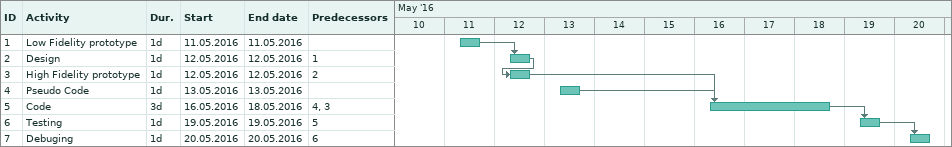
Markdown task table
| ID | Task | Duration | Start | Finish | Predecessors |
|---|---|---|---|---|---|
| 1 | Low Fidelity prototype | 1d | 2016-05-11 | 2016-05-11 |  |
| 2 | Design | 1d | 2016-05-12 | 2016-05-12 | 1 |
| 3 | High Fidelity prototype | 1d | 2016-05-12 | 2016-05-12 | 2 |
| 4 | Pseudo Code | 1d | 2016-05-13 | 2016-05-13 |  |
| 5 | Code | 3d | 2016-05-16 | 2016-05-18 | 4, 3 |
| 6 | Testing | 1d | 2016-05-19 | 2016-05-19 | 5 |
| 7 | Debuging | 1d | 2016-05-20 | 2016-05-20 | 6 |
